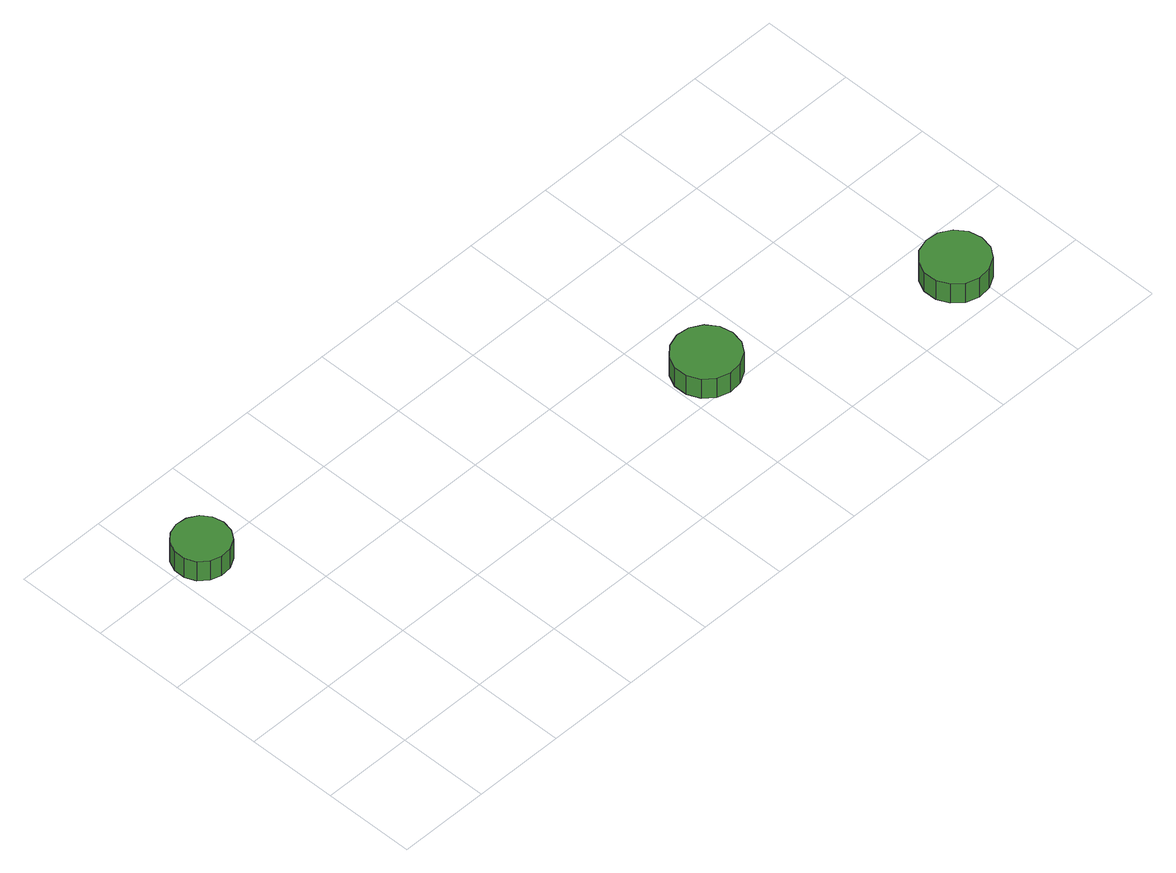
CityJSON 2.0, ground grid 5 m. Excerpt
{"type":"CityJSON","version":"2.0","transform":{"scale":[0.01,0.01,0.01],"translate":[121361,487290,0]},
"CityObjects":{
"tree1":{"type":"SolitaryVegetationObject","attributes":{"function":"something"},"geometry":[{"type":"MultiSurface","lod":"1","boundaries":[[[0,1,2,3,4,5,6,7,8,9,10,11,12,13,14]],[[15,16,17,18,19,20,21,22,23,24,25,26,27,28,29]],[[0,29,28,1]],[[1,28,27,2]],[[2,27,26,3]],[[3,26,25,4]],[[4,25,24,5]],[[5,24,23,6]],[[6,23,22,7]],[[7,22,21,8]],[[8,21,20,9]],[[9,20,19,10]],[[10,19,18,11]],[[11,18,17,12]],[[12,17,16,13]],[[13,16,15,14]],[[14,15,29,0]]]}]},
"tree2":{"type":"SolitaryVegetationObject","attributes":{"function":"something"},"geometry":[{"type":"MultiSurface","lod":"1","boundaries":[[[30,31,32,33,34,35,36,37,38,39,40,41,42,43,44]],[[45,46,47,48,49,50,51,52,53,54,55,56,57,58,59]],[[30,59,58,31]],[[31,58,57,32]],[[32,57,56,33]],[[33,56,55,34]],[[34,55,54,35]],[[35,54,53,36]],[[36,53,52,37]],[[37,52,51,38]],[[38,51,50,39]],[[39,50,49,40]],[[40,49,48,41]],[[41,48,47,42]],[[42,47,46,43]],[[43,46,45,44]],[[44,45,59,30]]]}]},
"tree3":{"type":"SolitaryVegetationObject","attributes":{"function":"something"},"geometry":[{"type":"MultiSurface","lod":"1","boundaries":[[[60,61,62,63,64,65,66,67,68,69,70,71,72,73,74]],[[75,76,77,78,79,80,81,82,83,84,85,86,87,88,89]],[[60,89,88,61]],[[61,88,87,62]],[[62,87,86,63]],[[63,86,85,64]],[[64,85,84,65]],[[65,84,83,66]],[[66,83,82,67]],[[67,82,81,68]],[[68,81,80,69]],[[69,80,79,70]],[[70,79,78,71]],[[71,78,77,72]],[[72,77,76,73]],[[73,76,75,74]],[[74,75,89,60]]]}]}
},
"vertices":[
[331,1502,190],[318,1564,190],[282,1614,190],[227,1645,190],[165,1652,190],[106,1633,190],[59,1591,190],[34,1534,190],[34,1471,190],[59,1414,190],[106,1372,190],[165,1353,190],[227,1360,190],[282,1391,190],[318,1441,190],[318,1441,61],[282,1391,61],[227,1360,61],[165,1353,61],[106,1372,61],[59,1414,61],[34,1471,61],[34,1534,61],[59,1591,61],[106,1633,61],[165,1652,61],[227,1645,61],[282,1614,61],[318,1564,61],[331,1502,61],
[2858,640,202],[2843,712,202],[2800,771,202],[2736,808,202],[2663,816,202],[2593,793,202],[2538,744,202],[2508,677,202],[2508,603,202],[2538,536,202],[2593,487,202],[2663,464,202],[2736,472,202],[2800,508,202],[2843,568,202],[2843,568,73],[2800,508,73],[2736,472,73],[2663,464,73],[2593,487,73],[2538,536,73],[2508,603,73],[2508,677,73],[2538,744,73],[2593,793,73],[2663,816,73],[2736,808,73],[2800,771,73],[2843,712,73],[2858,640,73],
[4108,231,203],[4093,303,203],[4050,362,203],[3986,399,203],[3913,406,203],[3843,384,203],[3789,334,203],[3759,267,203],[3759,194,203],[3789,127,203],[3843,78,203],[3913,55,203],[3986,63,203],[4050,100,203],[4093,159,203],[4093,159,74],[4050,100,74],[3986,63,74],[3913,55,74],[3843,78,74],[3789,127,74],[3759,194,74],[3759,267,74],[3789,334,74],[3843,384,74],[3913,406,74],[3986,399,74],[4050,362,74],[4093,303,74],[4108,231,74]
]}
